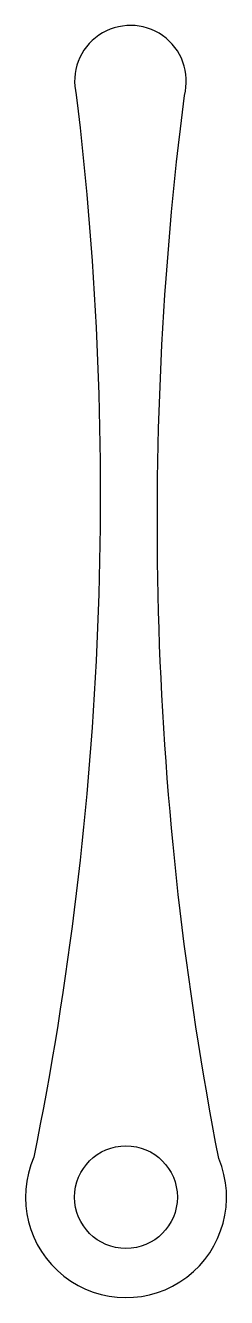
# Model space of a CAD drawing. Header units: millimetres. Extents: x -5.8 to 3.2, y -27.3 to 29.7.
import ezdxf

# ---------------------------------------------------------------- set-up
doc = ezdxf.new("R2010")
doc.units = ezdxf.units.MM

msp = doc.modelspace()

# ---------------------------------------------------------------- linework, layer by layer
msp.add_lwpolyline([(-5.432, -21.035, 1.513606), (2.846, -21.099, -0.079927), (1.309, 26.528, 1.288806), (-3.534, 26.565, -0.079903)], format="xyb", close=True)
msp.add_circle((-1.307, -22.832), 2.3)

doc.saveas('drawing.dxf')
